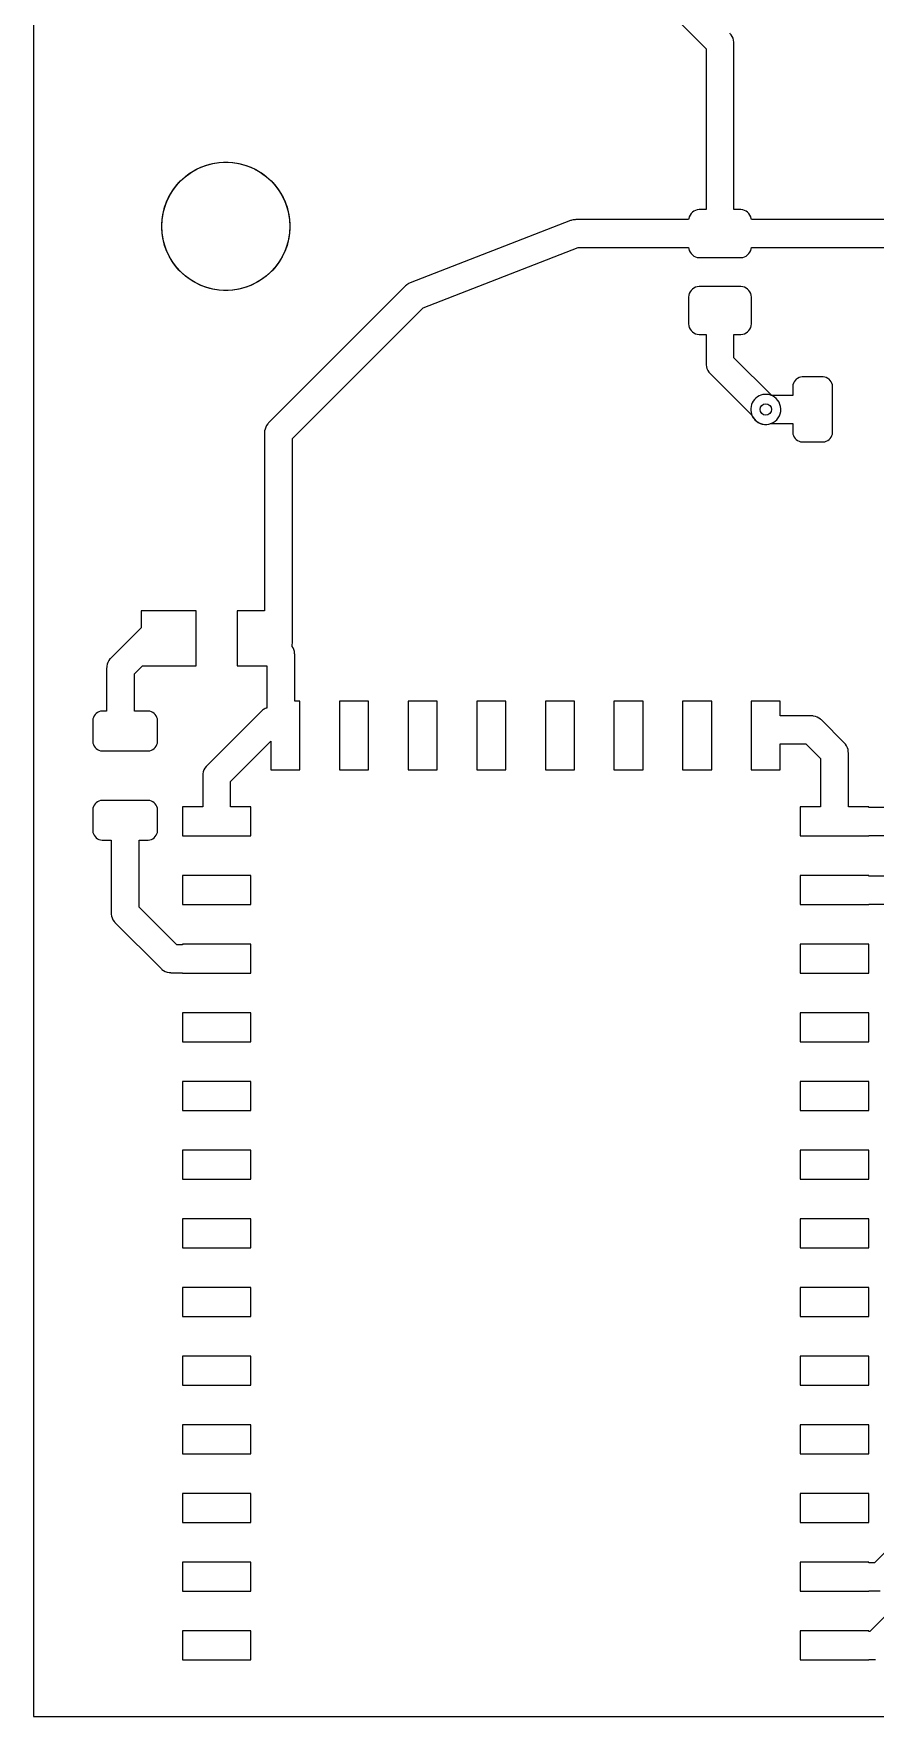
# Model space of a CAD drawing. Header units: millimetres. Extents: x 0 to 54.2, y 53.5 to 120.
# Drawn here: x 0 to 18.39, y 53.45 to 90.21 of the extents above; entities that cross this region are included whole.
import ezdxf

# ---------------------------------------------------------------- set-up
doc = ezdxf.new("R2010")
doc.units = ezdxf.units.MM

msp = doc.modelspace()

# ---------------------------------------------------------------- linework, layer by layer
at = {"layer": '16_copper'}
msp.add_lwpolyline([(17.29, 81.295), (17.323, 81.306), (17.354, 81.322), (17.383, 81.343), (17.407, 81.367), (17.428, 81.396), (17.444, 81.427), (17.455, 81.46), (17.46, 81.494), (17.46, 82.506), (17.455, 82.54), (17.444, 82.573), (17.428, 82.604), (17.407, 82.633), (17.383, 82.657), (17.354, 82.678), (17.323, 82.694), (17.29, 82.705), (17.256, 82.71), (16.794, 82.71), (16.76, 82.705), (16.727, 82.694), (16.696, 82.678), (16.667, 82.657), (16.643, 82.633), (16.622, 82.604), (16.606, 82.573), (16.595, 82.54), (16.59, 82.506), (16.59, 82.305), (16.122, 82.305), (16.106, 82.311, 1), (15.894, 81.689), (15.936, 81.677, 0.131651), (16.106, 81.689), (16.122, 81.695), (16.59, 81.695), (16.59, 81.494), (16.595, 81.46), (16.606, 81.427), (16.622, 81.396), (16.643, 81.367), (16.667, 81.343), (16.696, 81.322), (16.727, 81.306), (16.76, 81.295), (16.794, 81.29), (17.256, 81.29)], format="xyb", close=True, dxfattribs=at)
at = {"layer": '1_copper'}
for points in [[(11.174, 93.395), (14.695, 89.874), (14.695, 86.365), (14.542, 86.365), (14.503, 86.359), (14.465, 86.347), (14.43, 86.329), (14.398, 86.305), (14.37, 86.277), (14.346, 86.245), (14.328, 86.21), (14.316, 86.172), (14.312, 86.145), (11.846, 86.145), (11.832, 86.144), (11.818, 86.143, 0.048375), (11.76, 86.132), (11.749, 86.128), (11.736, 86.124), (8.232, 84.764), (8.213, 84.755), (8.194, 84.747, 0.037083), (8.156, 84.722), (8.148, 84.715), (8.126, 84.696), (5.134, 81.704), (5.127, 81.695), (5.118, 81.686, 0.144213), (5.048, 81.529), (5.047, 81.519, 0.015609), (5.046, 81.5), (5.045, 81.488), (5.045, 77.6), (4.45, 77.6), (4.45, 76.4), (5.095, 76.4), (5.095, 75.477), (5.08, 75.473, 0.072917), (5.003, 75.43), (4.972, 75.403), (3.784, 74.216), (3.777, 74.206), (3.768, 74.198, 0.144213), (3.698, 74.041), (3.697, 74.03, 0.015609), (3.696, 74.011), (3.695, 74), (3.695, 73.318), (3.25, 73.318), (3.25, 72.683), (4.75, 72.683), (4.75, 73.318), (4.305, 73.318), (4.305, 73.874), (5.183, 74.751), (5.183, 74.125), (5.817, 74.125), (5.817, 75.625), (5.705, 75.625), (5.705, 76.65), (5.704, 76.662), (5.704, 76.674, 0.132698), (5.65, 76.823), (5.65, 76.849), (5.652, 76.858, 0.000741), (5.652, 76.859), (5.655, 76.9), (5.655, 81.362), (8.512, 84.219), (11.903, 85.535), (14.312, 85.535), (14.316, 85.508), (14.328, 85.47), (14.346, 85.435), (14.37, 85.403), (14.398, 85.375), (14.43, 85.351), (14.465, 85.333), (14.503, 85.321), (14.542, 85.315), (15.458, 85.315), (15.497, 85.321), (15.535, 85.333), (15.57, 85.351), (15.602, 85.375), (15.63, 85.403), (15.654, 85.435), (15.672, 85.47), (15.684, 85.508), (15.688, 85.535), (20.034, 85.535)], [(20.16, 86.145), (15.688, 86.145), (15.684, 86.172), (15.672, 86.21), (15.654, 86.245), (15.63, 86.277), (15.602, 86.305), (15.57, 86.329), (15.535, 86.347), (15.497, 86.359), (15.458, 86.365), (15.305, 86.365), (15.305, 90), (15.304, 90.012), (15.304, 90.024, 0.144215), (15.242, 90.185), (15.235, 90.193, 0.015626), (15.223, 90.207), (15.216, 90.216)], [(18.874, 73.305), (18.25, 73.305), (18.25, 73.318), (17.805, 73.318), (17.805, 74.5), (17.804, 74.512), (17.804, 74.524, 0.144215), (17.742, 74.685), (17.735, 74.693, 0.015626), (17.723, 74.707), (17.716, 74.716), (17.216, 75.216), (17.206, 75.223), (17.198, 75.232, 0.144213), (17.041, 75.302), (17.03, 75.303, 0.015609), (17.011, 75.304), (17, 75.305), (16.318, 75.305), (16.318, 75.625), (15.683, 75.625), (15.683, 74.125), (16.318, 74.125), (16.318, 74.695), (16.874, 74.695), (17.195, 74.374), (17.195, 73.318), (16.75, 73.318), (16.75, 72.683), (18.25, 72.683), (18.25, 72.695), (19, 72.695)]]:
    msp.add_lwpolyline(points, format="xyb", dxfattribs=at)
for points in [[(16.064, 81.677, 0.716589), (16.145, 82.295), (16.129, 82.302), (15.305, 83.126), (15.305, 83.635), (15.458, 83.635), (15.497, 83.641), (15.535, 83.653), (15.57, 83.671), (15.602, 83.695), (15.63, 83.723), (15.654, 83.755), (15.672, 83.79), (15.684, 83.828), (15.69, 83.867), (15.69, 84.453), (15.684, 84.492), (15.672, 84.53), (15.654, 84.565), (15.63, 84.597), (15.602, 84.625), (15.57, 84.649), (15.535, 84.667), (15.497, 84.679), (15.458, 84.685), (14.542, 84.685), (14.503, 84.679), (14.465, 84.667), (14.43, 84.649), (14.398, 84.625), (14.37, 84.597), (14.346, 84.565), (14.328, 84.53), (14.316, 84.492), (14.31, 84.453), (14.31, 83.867), (14.316, 83.828), (14.328, 83.79), (14.346, 83.755), (14.37, 83.723), (14.398, 83.695), (14.43, 83.671), (14.465, 83.653), (14.503, 83.641), (14.542, 83.635), (14.695, 83.635), (14.695, 83), (14.696, 82.988), (14.696, 82.976, 0.144215), (14.758, 82.815), (14.765, 82.807, 0.015626), (14.777, 82.793), (14.784, 82.784), (15.698, 81.871), (15.705, 81.855, 0.303346), (16.022, 81.672)], [(2.54, 74.545), (2.573, 74.556), (2.604, 74.572), (2.633, 74.593), (2.657, 74.617), (2.678, 74.646), (2.694, 74.677), (2.705, 74.71), (2.71, 74.744), (2.71, 75.206), (2.705, 75.24), (2.694, 75.273), (2.678, 75.304), (2.657, 75.333), (2.633, 75.357), (2.604, 75.378), (2.573, 75.394), (2.54, 75.405), (2.506, 75.41), (2.205, 75.41), (2.205, 76.224), (2.381, 76.4), (3.55, 76.4), (3.55, 77.6), (2.35, 77.6), (2.35, 77.23), (2.35, 77.23), (2.343, 77.223), (2.334, 77.216), (1.684, 76.566), (1.677, 76.556), (1.668, 76.548, 0.144213), (1.598, 76.391), (1.597, 76.38, 0.015609), (1.596, 76.361), (1.595, 76.35), (1.595, 75.41), (1.494, 75.41), (1.46, 75.405), (1.427, 75.394), (1.396, 75.378), (1.367, 75.357), (1.343, 75.333), (1.322, 75.304), (1.306, 75.273), (1.295, 75.24), (1.29, 75.206), (1.29, 74.744), (1.295, 74.71), (1.306, 74.677), (1.322, 74.646), (1.343, 74.617), (1.367, 74.593), (1.396, 74.572), (1.427, 74.556), (1.46, 74.545), (1.494, 74.54), (2.506, 74.54)], [(4.75, 70.318), (3.25, 70.318), (3.25, 70.305), (3.126, 70.305), (2.305, 71.126), (2.305, 72.59), (2.506, 72.59), (2.54, 72.595), (2.573, 72.606), (2.604, 72.622), (2.633, 72.643), (2.657, 72.667), (2.678, 72.696), (2.694, 72.727), (2.705, 72.76), (2.71, 72.794), (2.71, 73.256), (2.705, 73.29), (2.694, 73.323), (2.678, 73.354), (2.657, 73.383), (2.633, 73.407), (2.604, 73.428), (2.573, 73.444), (2.54, 73.455), (2.506, 73.46), (1.494, 73.46), (1.46, 73.455), (1.427, 73.444), (1.396, 73.428), (1.367, 73.407), (1.343, 73.383), (1.322, 73.354), (1.306, 73.323), (1.295, 73.29), (1.29, 73.256), (1.29, 72.794), (1.295, 72.76), (1.306, 72.727), (1.322, 72.696), (1.343, 72.667), (1.367, 72.643), (1.396, 72.622), (1.427, 72.606), (1.46, 72.595), (1.494, 72.59), (1.695, 72.59), (1.695, 71), (1.696, 70.988), (1.696, 70.976, 0.144215), (1.758, 70.815), (1.765, 70.807, 0.015626), (1.777, 70.793), (1.784, 70.784), (2.784, 69.784), (2.794, 69.777), (2.802, 69.768, 0.144213), (2.959, 69.698), (2.97, 69.697, 0.015609), (2.989, 69.696), (3, 69.695), (3.25, 69.695), (3.25, 69.683), (4.75, 69.683)]]:
    msp.add_lwpolyline(points, format="xyb", close=True, dxfattribs=at)
for points in [[(7.318, 75.625), (6.683, 75.625), (6.683, 74.125), (7.318, 74.125)], [(8.818, 75.625), (8.183, 75.625), (8.183, 74.125), (8.818, 74.125)], [(10.318, 75.625), (9.683, 75.625), (9.683, 74.125), (10.318, 74.125)], [(11.818, 75.625), (11.183, 75.625), (11.183, 74.125), (11.818, 74.125)], [(13.318, 75.625), (12.683, 75.625), (12.683, 74.125), (13.318, 74.125)], [(14.818, 75.625), (14.183, 75.625), (14.183, 74.125), (14.818, 74.125)], [(4.75, 71.818), (3.25, 71.818), (3.25, 71.183), (4.75, 71.183)], [(18.25, 70.318), (16.75, 70.318), (16.75, 69.683), (18.25, 69.683)], [(4.75, 68.818), (3.25, 68.818), (3.25, 68.183), (4.75, 68.183)], [(18.25, 68.818), (16.75, 68.818), (16.75, 68.183), (18.25, 68.183)], [(4.75, 67.318), (3.25, 67.318), (3.25, 66.683), (4.75, 66.683)], [(18.25, 67.318), (16.75, 67.318), (16.75, 66.683), (18.25, 66.683)], [(4.75, 65.818), (3.25, 65.818), (3.25, 65.183), (4.75, 65.183)], [(18.25, 65.818), (16.75, 65.818), (16.75, 65.183), (18.25, 65.183)], [(4.75, 64.318), (3.25, 64.318), (3.25, 63.683), (4.75, 63.683)], [(18.25, 64.318), (16.75, 64.318), (16.75, 63.683), (18.25, 63.683)], [(4.75, 62.818), (3.25, 62.818), (3.25, 62.183), (4.75, 62.183)], [(18.25, 62.818), (16.75, 62.818), (16.75, 62.183), (18.25, 62.183)], [(4.75, 61.318), (3.25, 61.318), (3.25, 60.683), (4.75, 60.683)], [(18.25, 61.318), (16.75, 61.318), (16.75, 60.683), (18.25, 60.683)], [(4.75, 59.818), (3.25, 59.818), (3.25, 59.183), (4.75, 59.183)], [(18.25, 59.818), (16.75, 59.818), (16.75, 59.183), (18.25, 59.183)], [(4.75, 58.318), (3.25, 58.318), (3.25, 57.683), (4.75, 57.683)], [(18.25, 58.318), (16.75, 58.318), (16.75, 57.683), (18.25, 57.683)], [(4.75, 56.818), (3.25, 56.818), (3.25, 56.183), (4.75, 56.183)], [(4.75, 55.318), (3.25, 55.318), (3.25, 54.683), (4.75, 54.683)]]:
    msp.add_lwpolyline(points, close=True, dxfattribs=at)
for points in [[(20.374, 71.805), (18.25, 71.805), (18.25, 71.818), (16.75, 71.818), (16.75, 71.183), (18.25, 71.183), (18.25, 71.195), (20.5, 71.195)], [(19.295, 57.726), (18.374, 56.805), (18.25, 56.805), (18.25, 56.818), (16.75, 56.818), (16.75, 56.183), (18.25, 56.183), (18.25, 56.195), (18.5, 56.195)], [(20.195, 57.226), (18.274, 55.305), (18.25, 55.305), (18.25, 55.318), (16.75, 55.318), (16.75, 54.683), (18.25, 54.683), (18.25, 54.695), (18.4, 54.695)]]:
    msp.add_lwpolyline(points, dxfattribs=at)
at = {"layer": 'drills_NPTH'}
msp.add_circle((4.2, 86), 1.4, dxfattribs=at)
at = {"layer": 'drills_via_1_16'}
msp.add_circle((16, 82), 0.125, dxfattribs=at)
at = {"layer": 'holes'}
msp.add_lwpolyline([(5.6, 85.95), (5.593, 85.85), (5.579, 85.751), (5.557, 85.654), (5.529, 85.558), (5.494, 85.464), (5.453, 85.373), (5.405, 85.285), (5.351, 85.201), (5.291, 85.121), (5.225, 85.045), (5.155, 84.975), (5.079, 84.909), (4.999, 84.849), (4.915, 84.795), (4.827, 84.747), (4.736, 84.706), (4.642, 84.671), (4.546, 84.643), (4.449, 84.621), (4.35, 84.607), (4.25, 84.6), (4.15, 84.6), (4.05, 84.607), (3.951, 84.621), (3.854, 84.643), (3.758, 84.671), (3.664, 84.706), (3.573, 84.747), (3.485, 84.795), (3.401, 84.849), (3.321, 84.909), (3.245, 84.975), (3.175, 85.045), (3.109, 85.121), (3.049, 85.201), (2.995, 85.285), (2.947, 85.373), (2.906, 85.464), (2.871, 85.558), (2.843, 85.654), (2.821, 85.751), (2.807, 85.85), (2.8, 85.95), (2.8, 86.05), (2.807, 86.15), (2.821, 86.249), (2.843, 86.346), (2.871, 86.442), (2.906, 86.536), (2.947, 86.627), (2.995, 86.715), (3.049, 86.799), (3.109, 86.879), (3.175, 86.955), (3.245, 87.025), (3.321, 87.091), (3.401, 87.151), (3.485, 87.205), (3.573, 87.253), (3.664, 87.294), (3.758, 87.329), (3.854, 87.357), (3.951, 87.379), (4.05, 87.393), (4.15, 87.4), (4.25, 87.4), (4.35, 87.393), (4.449, 87.379), (4.546, 87.357), (4.642, 87.329), (4.736, 87.294), (4.827, 87.253), (4.915, 87.205), (4.999, 87.151), (5.079, 87.091), (5.155, 87.025), (5.225, 86.955), (5.291, 86.879), (5.351, 86.799), (5.405, 86.715), (5.453, 86.627), (5.494, 86.536), (5.529, 86.442), (5.557, 86.346), (5.579, 86.249), (5.593, 86.15), (5.6, 86.05), (5.6, 85.95)], close=True, dxfattribs=at)
at = {"layer": 'outline'}
msp.add_lwpolyline([(0, 53.45), (54.23, 53.45), (54.23, 120), (0, 120), (0, 53.45)], close=True, dxfattribs=at)

doc.saveas('drawing.dxf')
